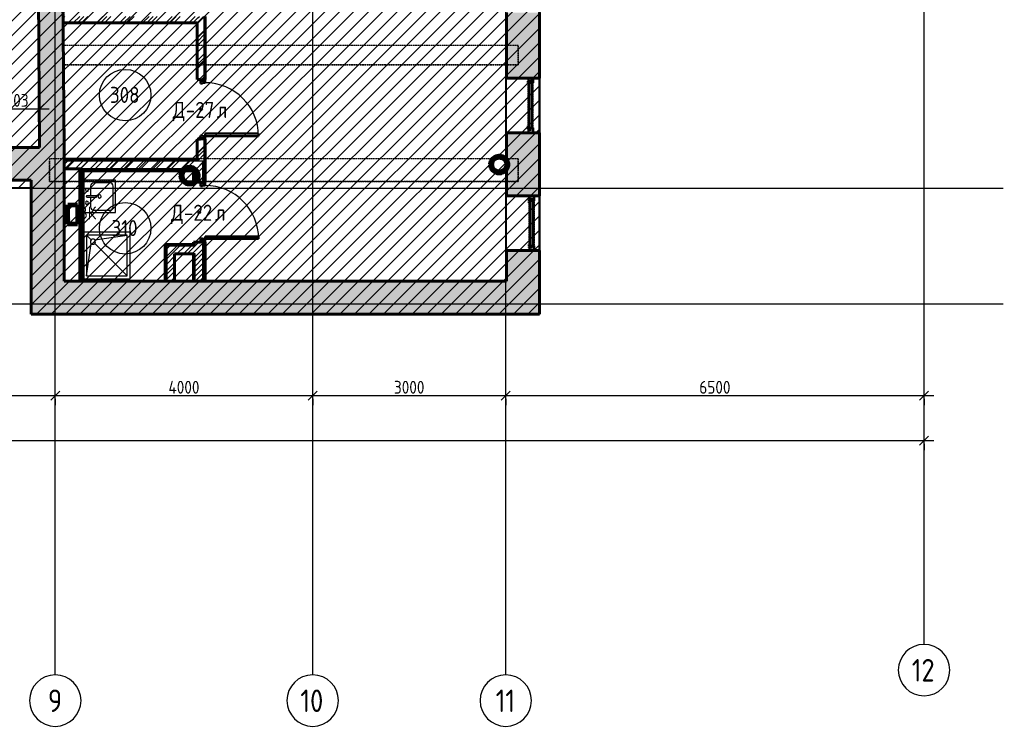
# Model space of a CAD drawing. Header units: millimetres. Extents: x -11886 to 379896, y -8130 to 47743.
# Drawn here: x 257834 to 273119, y -6109 to 4877 of the extents above; entities that cross this region are included whole.
import ezdxf

# ---------------------------------------------------------------- set-up
doc = ezdxf.new("R2010")
doc.units = ezdxf.units.MM
for name, pattern in [('ADSK_Линия сетки', [25, 20, -2.5, 0, -2.5]), ('ADSK_Сверху', [4.5, 3, -1.5]), ('ADSK_Снесено', [4.5, 3, -1.5])]:
    doc.linetypes.add(name, pattern=pattern)
for name, color, linetype, lineweight, true_color in [('_ Окна', 5, 'Continuous', 30, 0x0000ff), ('Витраж', 5, 'Continuous', 18, 0x0000ff), ('Двери', 5, 'Continuous', 18, 0x0000ff), ('Линии', 7, 'Continuous', 9, 0x00a600), ('Окна', 5, 'Continuous', 18, 0x0000ff), ('Панели витража', 5, 'Continuous', 18, 0x0000ff), ('планы со стояками отопление_dwg', 7, 'Continuous', 9, 0x767676), ('Сантехника', 5, 'Continuous', 18, 0x0000ff), ('Стены внутренние', 5, 'Continuous', 18, 0x0000ff), ('Стены наружные', 1, 'ADSK_Снесено', 18, 0xff0000), ('Стены штриховка', 5, 'Continuous', 18, 0x0000ff)]:
    doc.layers.add(name, color=color, linetype=linetype, lineweight=lineweight, true_color=true_color)
for name, color, linetype, lineweight in [('Аннотация', 7, 'Continuous', 9), ('Каркас', 7, 'Continuous', 18), ('Марки дверей', 7, 'Continuous', 20), ('Марки помещений', 7, 'Continuous', 20), ('Оси', 7, 'Continuous', 9), ('Размеры', 7, 'Continuous', 9), ('стояки', 7, 'Continuous', 9), ('Узлы', 7, 'Continuous', 18)]:
    doc.layers.add(name, color=color, linetype=linetype, lineweight=lineweight)
doc.styles.add('GOST Common', font='GOST_Common.ttf', dxfattribs={"width": 0.9, "height": 350})
doc.styles.add('GOST Common_1', font='GOST_Common.ttf', dxfattribs={"width": 0.9, "height": 200})
doc.styles.add('GOST Common_2', font='GOST_Common.ttf', dxfattribs={"width": 0.9, "height": 250})
doc.dimstyles.new('ADSK_Основной_2_5_мм', dxfattribs={"dimscale": 304.8, "dimtxt": 251.428749, "dimasz": 0.463911, "dimexe": 0.492126, "dimexo": 0.492126, "dimgap": 0.098425, "dimtad": 1, "dimdec": 1, "dimrnd": 0.1, "dimdsep": 46, "dimtxsty": 'GOST Common_1', "dimblk1": 'OBLIQUE', "dimblk2": 'OBLIQUE', "dimsah": 1, "dimcen": 0.09, "dimdle": 0.492126, "dimazin": 2, "dimtfac": 1, "dimtdec": 4, "dimtix": 1, "dimtmove": 0, "dimatfit": 3, "dimfxl": 1, "dimtvp": 1, "dimtfill": 1, "dimtolj": 1, "dimtzin": 0, "dimlwd": 20, "dimlwe": 20, "dimarcsym": 2})
doc.dimstyles.new('ADSK_Основной_2_мм_Округление_до_1_мм', dxfattribs={"dimscale": 304.8, "dimtxt": 201.142999, "dimasz": 0.463911, "dimexe": 0.492126, "dimexo": 0.492126, "dimgap": 0.098425, "dimtad": 1, "dimdec": 0, "dimdsep": 46, "dimtxsty": 'GOST Common_1', "dimblk1": 'OBLIQUE', "dimblk2": 'OBLIQUE', "dimsah": 1, "dimcen": 0.09, "dimdle": 0.492126, "dimazin": 2, "dimtfac": 1, "dimtdec": 4, "dimtix": 1, "dimtmove": 0, "dimatfit": 3, "dimfxl": 1, "dimtvp": 1, "dimtolj": 1, "dimtzin": 0, "dimlwd": 20, "dimlwe": 20, "dimarcsym": 2})
pattern_1 = [(45, (215977.25, 150), (-179.6051, 179.6051), []), (45, (216040.75, 150), (0, 359.2102), []), (45, (215913.75, 150), (0, 359.2102), [])]
pattern_2 = [(45, (215977.25, 150), (-117.8655, 117.8655), []), (45, (216055.83, 150), (-117.8655, 117.8655), [])]

# ---------------------------------------------------------------- blocks, each defined once
blk = doc.blocks.new('ADSK_БалкаЖБ_Прямоугольная - 350х340мм-851147-03 План 3-го этажа')
at = {"layer": 'Каркас', "color": 253, "linetype": 'ADSK_Сверху', "true_color": 0xaaaaaa}
for p, q in [((-3639, 175), (-3639, -175)), ((-3639, 175), (3639, 175)), ((3639, -175), (3639, 175)), ((-3639, -175), (3639, -175))]:
    blk.add_line(p, q, dxfattribs=at)
at = {"layer": 'Каркас', "color": 253, "linetype": 'ADSK_Сверху', "true_color": 0xb2b2b2}
for p, q in [((-3639, -175), (-3639, 175)), ((3639, 175), (-3639, 175)), ((3639, 175), (3639, -147)), ((-3639, -175), (3590, -175))]:
    blk.add_line(p, q, dxfattribs=at)
blk = doc.blocks.new('Витраж-тент со смещением вовне - 60мм 30 сдвиг-1466964-03 План 3-го этажа')
at = {"layer": '_ Окна', "color": 161, "linetype": 'ADSK_Сверху', "true_color": 0xaaaaff}
for p, q in [((-379, 25), (-379, -45)), ((-379, 25), (-349, 25)), ((-379, -45), (-379, 25)), ((379, 25), (349, 25)), ((379, -45), (379, 25)), ((379, -45), (379, 25)), ((-319, -45), (-379, -45)), ((-319, -35), (-319, -45)), ((319, -35), (319, -45)), ((319, -45), (379, -45))]:
    blk.add_line(p, q, dxfattribs=at)
at = {"layer": 'Окна', "color": 161, "linetype": 'ADSK_Сверху', "true_color": 0xaaaaff}
blk.add_line((-319, -45), (319, -45), dxfattribs=at)
blk = doc.blocks.new('Прямоугольный импост - 70х20_56мм-1425354-03 План 3-го этажа')
at = {"layer": 'Витраж', "color": 161, "linetype": 'ADSK_Сверху', "true_color": 0xaaaaff}
for p, q in [((480, 2157), (410, 2157)), ((410, 2081), (410, 2157)), ((480, 2081), (480, 2157)), ((410, 1307), (410, 1383)), ((480, 1307), (480, 1383)), ((410, 1307), (480, 1307))]:
    blk.add_line(p, q, dxfattribs=at)
blk = doc.blocks.new('Прямоугольный импост - 70х20_56мм-1424848-03 План 3-го этажа')
at = {"layer": 'Витраж', "color": 161, "linetype": 'ADSK_Сверху', "true_color": 0xaaaaff}
for p, q in [((-76, 35), (0, 35)), ((0, 35), (0, -35)), ((0, -35), (-76, -35))]:
    blk.add_line(p, q, dxfattribs=at)
blk = doc.blocks.new('Прямоугольный импост - 70х20_56мм-1424849-03 План 3-го этажа')
at = {"layer": 'Витраж', "color": 161, "linetype": 'ADSK_Сверху', "true_color": 0xaaaaff}
for p, q in [((0, 35), (-76, 35)), ((0, -35), (0, 35)), ((-76, -35), (0, -35))]:
    blk.add_line(p, q, dxfattribs=at)
blk = doc.blocks.new('Прямоугольный импост - 70х60мм-1425356-03 План 3-го этажа')
at = {"layer": 'Витраж', "color": 161, "linetype": 'ADSK_Сверху', "true_color": 0xaaaaff}
for p, q in [((480, 2081), (410, 2081)), ((410, 1383), (410, 2081)), ((480, 1383), (480, 2081)), ((410, 1383), (480, 1383))]:
    blk.add_line(p, q, dxfattribs=at)
blk = doc.blocks.new('Системная панель - _AR_Стекло_40мм_привязка по центру-V60-03 План 3-го этажа')
at = {"layer": 'Панели витража', "lineweight": 30}
for p, q in [((349, 20), (-349, 20)), ((-349, 20), (-349, -20)), ((349, -20), (349, 20)), ((-349, -20), (349, -20))]:
    blk.add_line(p, q, dxfattribs=at)
blk = doc.blocks.new('Прямоугольный импост - 70х40_56мм-1425355-03 План 3-го этажа')
at = {"layer": 'Витраж'}
for p, q in [((410, 2081), (410, 1383)), ((480, 2081), (480, 1383))]:
    blk.add_line(p, q, dxfattribs=at)
blk = doc.blocks.new('Прямоугольный импост - 70х20_56мм-V61-03 План 3-го этажа')
at = {"layer": 'Витраж', "lineweight": 30}
for p, q in [((-76, 35), (0, 35)), ((-76, -35), (-76, 35)), ((0, 35), (0, -35)), ((0, -35), (-76, -35))]:
    blk.add_line(p, q, dxfattribs=at)
blk = doc.blocks.new('Прямоугольный импост - 70х20_56мм-V62-03 План 3-го этажа')
at = {"layer": 'Витраж', "lineweight": 30}
for p, q in [((0, 35), (-76, 35)), ((-76, 35), (-76, -35)), ((0, -35), (0, 35)), ((-76, -35), (0, -35))]:
    blk.add_line(p, q, dxfattribs=at)
blk = doc.blocks.new('Системная панель - _AR_Стекло_40мм_привязка по центру-V205-03 План 3-го этажа')
at = {"layer": 'Панели витража', "lineweight": 30}
for p, q in [((349, 20), (-349, 20)), ((-349, 20), (-349, -20)), ((349, -20), (349, 20)), ((-349, -20), (349, -20))]:
    blk.add_line(p, q, dxfattribs=at)
blk = doc.blocks.new('Прямоугольный импост - 70х20_56мм-V206-03 План 3-го этажа')
at = {"layer": 'Витраж', "lineweight": 30}
for p, q in [((-76, 35), (0, 35)), ((-76, -35), (-76, 35)), ((0, 35), (0, -35)), ((0, -35), (-76, -35))]:
    blk.add_line(p, q, dxfattribs=at)
blk = doc.blocks.new('Прямоугольный импост - 70х20_56мм-V207-03 План 3-го этажа')
at = {"layer": 'Витраж', "lineweight": 30}
for p, q in [((0, 35), (-76, 35)), ((-76, 35), (-76, -35)), ((0, -35), (0, 35)), ((-76, -35), (0, -35))]:
    blk.add_line(p, q, dxfattribs=at)
blk = doc.blocks.new('AC_Дверь_Однопольная - Д-27л 930х2200h-1983253-03 План 3-го этажа')
at = {"layer": 'Двери', "lineweight": 30}
for p, q in [((415, 892), (375, 892)), ((375, 892), (375, 62)), ((415, 62), (415, 892)), ((-445, 62), (-465, 62)), ((-465, 62), (-465, -8)), ((-415, 62), (-445, 62)), ((-445, 62), (-445, -8)), ((-445, -8), (-445, 62)), ((-415, 22), (-415, 62)), ((-405, 22), (-415, 22)), ((-405, -8), (-405, 22)), ((375, 62), (415, 62)), ((415, 22), (405, 22)), ((405, 22), (405, -8)), ((445, 62), (415, 62)), ((415, 62), (415, 22)), ((445, -8), (445, 62)), ((465, 62), (445, 62)), ((445, 62), (445, -8)), ((465, -8), (465, 62)), ((-465, -8), (-445, -8)), ((-445, -8), (-405, -8)), ((405, -8), (445, -8)), ((445, -8), (465, -8))]:
    blk.add_line(p, q, dxfattribs=at)
at = {"layer": 'Двери'}
blk.add_arc((415, 62), 830, 90, 180, dxfattribs=at)
blk = doc.blocks.new('AC_Дверь_Однопольная - Д-22л 933х2200h-1983239-03 План 3-го этажа')
at = {"layer": 'Двери', "lineweight": 30}
for p, q in [((416, 923), (376, 923)), ((376, 923), (376, 90)), ((416, 90), (416, 923)), ((-447, 90), (-467, 90)), ((-467, 90), (-467, 20)), ((-467, 20), (-447, 20)), ((-417, 90), (-447, 90)), ((-447, 90), (-447, 20)), ((-447, 20), (-447, 90)), ((-447, 20), (-407, 20)), ((-417, 50), (-417, 90)), ((-407, 50), (-417, 50)), ((-407, 20), (-407, 50)), ((376, 90), (416, 90)), ((416, 50), (406, 50)), ((406, 50), (406, 20)), ((406, 20), (446, 20)), ((446, 90), (416, 90)), ((416, 90), (416, 50)), ((446, 20), (446, 90)), ((466, 90), (446, 90)), ((446, 90), (446, 20)), ((446, 20), (466, 20)), ((466, 20), (466, 90))]:
    blk.add_line(p, q, dxfattribs=at)
at = {"layer": 'Двери'}
blk.add_arc((416, 90), 833, 90, 180, dxfattribs=at)
blk = doc.blocks.new('Кухонная мойка-Одиночная - 500 x 500 мм-1924934-03 План 3-го этажа')
at = {"layer": 'Сантехника'}
for p, q in [((-234, 252), (-234, -248)), ((3, 195), (3, 53)), ((28, 195), (28, 53)), ((266, -248), (266, 252)), ((-196, 87), (-196, -159)), ((3, 138), (-145, 138)), ((177, 138), (28, 138)), ((228, -159), (228, 87)), ((-234, -248), (266, -248)), ((-145, -210), (177, -210))]:
    blk.add_line(p, q, dxfattribs=at)
for centre, radius, start, end in [((-84, 195), 25.4, 360, 180), ((-84, 195), 25.4, 180, 0), ((16, 195), 12.7, 360, 180), ((116, 195), 25.4, 360, 180), ((116, 195), 25.4, 180, 0), ((-145, 87), 50.8, 90, 180), ((16, 0), 25.4, 360, 180), ((16, 0), 25.4, 180, 0), ((16, 53), 12.7, 180, 0), ((177, 87), 50.8, 360, 90), ((-145, -159), 50.8, 180, 270), ((177, -159), 50.8, 270, 0)]:
    blk.add_arc(centre, radius, start, end, dxfattribs=at)
blk = doc.blocks.new('Душевая кабинка-2D - 730кв-1928972-03 План 3-го этажа')
at = {"layer": 'Сантехника'}
for p, q in [((730, 0), (0, 0)), ((730, -730), (730, 0)), ((50, -50), (50, -680)), ((680, -50), (50, -50)), ((680, -680), (680, -50)), ((0, -730), (730, -730)), ((50, -680), (680, -680))]:
    blk.add_line(p, q, dxfattribs=at)
at = {"layer": 'Сантехника', "lineweight": 9}
for p, q in [((122, -122), (50, -50)), ((178, -122), (680, -50)), ((50, -680), (121, -179)), ((680, -680), (179, -179))]:
    blk.add_line(p, q, dxfattribs=at)
at = {"layer": 'Сантехника'}
for start, end in [(0, 180), (180, 0)]:
    blk.add_arc((150, -150), 40, start, end, dxfattribs=at)
blk = doc.blocks.new('планы со стояками отопление_dwg-1484427-03 План 3-го этажа')
at = {"layer": 'стояки', "color": 246, "lineweight": 80, "true_color": 0x7f001f}
for centre in [(220408, 326091), (215596, 325918)]:
    blk.add_circle(centre, 124, dxfattribs=at)
blk = doc.blocks.new('Ось сетки - Круг_Ø8 мм-6577-03 План 3-го этажа')
at = {"layer": 'Оси', "lineweight": 20}
for start, end in [(360, 180), (180, 360)]:
    blk.add_arc((0, 0), 4, start, end, dxfattribs=at)
blk = doc.blocks.new('ADSK_Марка_Помещение_ОдноЗначение - Номер-247393-03 План 3-го этажа')
at = {"layer": 'Марки помещений'}
blk.add_circle((0, 0), 4, dxfattribs=at)
blk = doc.blocks.new('_Oblique')
at = {"color": 0, "linetype": 'ByBlock', "lineweight": -2}
blk.add_line((-0.5, -0.5), (0.5, 0.5), dxfattribs=at)
blk = doc.blocks.new('*D2263')
at = {"layer": 'Defpoints', "color": 0, "transparency": 16777216}
for p in [(254987, -868), (258387, -868), (258387, -968)]:
    blk.add_point(p, dxfattribs=at)
at = {"layer": 'Размеры', "color": 0, "lineweight": 20, "transparency": 16777216}
for p, q in [((254837, -968), (258537, -968)), ((254987, -1018), (254987, -1118)), ((258387, -1018), (258387, -1118))]:
    blk.add_line(p, q, dxfattribs=at)
at = {"layer": 'Размеры', "color": 0, "lineweight": 20, "transparency": 16777216, "xscale": 141.4, "yscale": 141.4, "zscale": 141.4, "rotation": 180}
blk.add_blockref('_Oblique', (254987, -968), dxfattribs=at)
at = {"layer": 'Размеры', "color": 0, "lineweight": 20, "transparency": 16777216, "xscale": 141.4, "yscale": 141.4, "zscale": 141.4}
blk.add_blockref('_Oblique', (258387, -968), dxfattribs=at)
at = {"layer": 'Размеры', "color": 0, "lineweight": 20, "transparency": 16777216, "insert": (256687, -838), "char_height": 200, "width": 782.41, "attachment_point": 5, "style": 'GOST Common_1', "bg_fill": 3, "box_fill_scale": 1.1, "bg_fill_color": 256, "bg_fill_true_color": 13158600, "bg_fill_transparency": 0}
blk.add_mtext('\\A1;3400', dxfattribs=at)
blk = doc.blocks.new('*D2264')
at = {"layer": 'Defpoints', "color": 0, "transparency": 16777216}
for p in [(258387, -868), (262387, -868), (262387, -968)]:
    blk.add_point(p, dxfattribs=at)
at = {"layer": 'Размеры', "color": 0, "lineweight": 20, "transparency": 16777216}
for p, q in [((258237, -968), (262537, -968)), ((258387, -1018), (258387, -1118)), ((262387, -1018), (262387, -1118))]:
    blk.add_line(p, q, dxfattribs=at)
at = {"layer": 'Размеры', "color": 0, "lineweight": 20, "transparency": 16777216, "xscale": 141.4, "yscale": 141.4, "zscale": 141.4, "rotation": 180}
blk.add_blockref('_Oblique', (258387, -968), dxfattribs=at)
at = {"layer": 'Размеры', "color": 0, "lineweight": 20, "transparency": 16777216, "xscale": 141.4, "yscale": 141.4, "zscale": 141.4}
blk.add_blockref('_Oblique', (262387, -968), dxfattribs=at)
at = {"layer": 'Размеры', "color": 0, "lineweight": 20, "transparency": 16777216, "insert": (260387, -838), "char_height": 200, "width": 782.41, "attachment_point": 5, "style": 'GOST Common_1', "bg_fill": 3, "box_fill_scale": 1.1, "bg_fill_color": 256, "bg_fill_true_color": 13158600, "bg_fill_transparency": 0}
blk.add_mtext('\\A1;4000', dxfattribs=at)
blk = doc.blocks.new('*D2265')
at = {"layer": 'Defpoints', "color": 0, "transparency": 16777216}
for p in [(262387, -868), (265387, -868), (265387, -968)]:
    blk.add_point(p, dxfattribs=at)
at = {"layer": 'Размеры', "color": 0, "lineweight": 20, "transparency": 16777216}
for p, q in [((262237, -968), (265537, -968)), ((262387, -1018), (262387, -1118)), ((265387, -1018), (265387, -1118))]:
    blk.add_line(p, q, dxfattribs=at)
at = {"layer": 'Размеры', "color": 0, "lineweight": 20, "transparency": 16777216, "xscale": 141.4, "yscale": 141.4, "zscale": 141.4, "rotation": 180}
blk.add_blockref('_Oblique', (262387, -968), dxfattribs=at)
at = {"layer": 'Размеры', "color": 0, "lineweight": 20, "transparency": 16777216, "xscale": 141.4, "yscale": 141.4, "zscale": 141.4}
blk.add_blockref('_Oblique', (265387, -968), dxfattribs=at)
at = {"layer": 'Размеры', "color": 0, "lineweight": 20, "transparency": 16777216, "insert": (263887, -838), "char_height": 200, "width": 756.84, "attachment_point": 5, "style": 'GOST Common_1', "bg_fill": 3, "box_fill_scale": 1.1, "bg_fill_color": 256, "bg_fill_true_color": 13158600, "bg_fill_transparency": 0}
blk.add_mtext('\\A1;3000', dxfattribs=at)
blk = doc.blocks.new('*D2266')
at = {"layer": 'Defpoints', "color": 0, "transparency": 16777216}
for p in [(265387, -868), (271887, -868), (271887, -968)]:
    blk.add_point(p, dxfattribs=at)
at = {"layer": 'Размеры', "color": 0, "lineweight": 20, "transparency": 16777216}
for p, q in [((265237, -968), (272037, -968)), ((265387, -1018), (265387, -1118)), ((271887, -1018), (271887, -1118))]:
    blk.add_line(p, q, dxfattribs=at)
at = {"layer": 'Размеры', "color": 0, "lineweight": 20, "transparency": 16777216, "xscale": 141.4, "yscale": 141.4, "zscale": 141.4, "rotation": 180}
blk.add_blockref('_Oblique', (265387, -968), dxfattribs=at)
at = {"layer": 'Размеры', "color": 0, "lineweight": 20, "transparency": 16777216, "xscale": 141.4, "yscale": 141.4, "zscale": 141.4}
blk.add_blockref('_Oblique', (271887, -968), dxfattribs=at)
at = {"layer": 'Размеры', "color": 0, "lineweight": 20, "transparency": 16777216, "insert": (268637, -838), "char_height": 200, "width": 756.84, "attachment_point": 5, "style": 'GOST Common_1', "bg_fill": 3, "box_fill_scale": 1.1, "bg_fill_color": 256, "bg_fill_true_color": 13158600, "bg_fill_transparency": 0}
blk.add_mtext('\\A1;6500', dxfattribs=at)
blk = doc.blocks.new('*D2274')
at = {"layer": 'Defpoints', "color": 0, "transparency": 16777216}
for p in [(210037, -1568), (271887, -1568), (271887, -1668)]:
    blk.add_point(p, dxfattribs=at)
at = {"layer": 'Размеры', "color": 0, "lineweight": 20, "transparency": 16777216}
for p, q in [((209887, -1668), (272037, -1668)), ((210037, -1718), (210037, -1818)), ((271887, -1718), (271887, -1818))]:
    blk.add_line(p, q, dxfattribs=at)
at = {"layer": 'Размеры', "color": 0, "lineweight": 20, "transparency": 16777216, "xscale": 141.4, "yscale": 141.4, "zscale": 141.4, "rotation": 180}
blk.add_blockref('_Oblique', (210037, -1668), dxfattribs=at)
at = {"layer": 'Размеры', "color": 0, "lineweight": 20, "transparency": 16777216, "xscale": 141.4, "yscale": 141.4, "zscale": 141.4}
blk.add_blockref('_Oblique', (271887, -1668), dxfattribs=at)
at = {"layer": 'Размеры', "color": 0, "lineweight": 20, "transparency": 16777216, "insert": (240962, -1538), "char_height": 200, "width": 889.8, "attachment_point": 5, "style": 'GOST Common_1', "bg_fill": 3, "box_fill_scale": 1.1, "bg_fill_color": 256, "bg_fill_true_color": 13158600, "bg_fill_transparency": 0}
blk.add_mtext('\\A1;61850', dxfattribs=at)
blk = doc.blocks.new('ADSK_Марка_Дверь - Типоразмер_ADSK_Марка-58376-03 План 3-го этажа')
at = {"layer": 'Марки дверей', "lineweight": 9}
blk.add_circle((0, 0), 0.2, dxfattribs=at)
blk = doc.blocks.new('*D2356')
at = {"layer": 'Defpoints', "color": 0, "transparency": 16777216}
for p in [(258144, 3493), (257441, 2957), (258144, 2890)]:
    blk.add_point(p, dxfattribs=at)
at = {"layer": 'Размеры', "color": 0, "lineweight": 20, "transparency": 16777216}
for p, q in [((257441, 3107), (257441, 3643)), ((258144, 3040), (258144, 3643)), ((257291, 3493), (258294, 3493))]:
    blk.add_line(p, q, dxfattribs=at)
at = {"layer": 'Размеры', "color": 0, "lineweight": 20, "transparency": 16777216, "xscale": 141.4, "yscale": 141.4, "zscale": 141.4, "rotation": 180}
blk.add_blockref('_Oblique', (257441, 3493), dxfattribs=at)
at = {"layer": 'Размеры', "color": 0, "lineweight": 20, "transparency": 16777216, "xscale": 141.4, "yscale": 141.4, "zscale": 141.4}
blk.add_blockref('_Oblique', (258144, 3493), dxfattribs=at)
at = {"layer": 'Размеры', "color": 0, "lineweight": 20, "transparency": 16777216, "insert": (257793, 3623), "char_height": 200, "width": 454.11, "attachment_point": 5, "style": 'GOST Common_1'}
blk.add_mtext('\\A1;703', dxfattribs=at)

msp = doc.modelspace()

# ---------------------------------------------------------------- hatches: boundary and pattern name
at = {"layer": 'Стены внутренние', "true_color": 0xc0c0c0}
h = msp.add_hatch(color=9, dxfattribs=at)
h.paths.add_polyline_path([(258344.73, 2889.5), (258524.19, 2889.5), (258476.57, 9286.61), (258096.58, 9283.78), (258144.18, 2889.5), (258307.14, 2889.5)])
h.paths.add_polyline_path([(258110.91, 7360.54), (258110.91, 7360.54), (258202.54, 7360.54)])
at = {"layer": 'Стены внутренние', "lineweight": 9}
h = msp.add_hatch(dxfattribs=at)
h.set_pattern_fill('FP_1', color=256, style=0, pattern_type=2)
h.set_pattern_definition(pattern_1)
h.paths.add_polyline_path([(260602.6, 4826.79), (260602.6, 4926.79), (258509.02, 4926.79), (258509.77, 4826.79), (260592.6, 4826.79)])
h = msp.add_hatch(dxfattribs=at)
h.set_pattern_fill('FP_1', color=256, style=0, pattern_type=2)
h.set_pattern_definition(pattern_1)
h.paths.add_polyline_path([(260602.6, 2676.77), (260702.6, 2676.77), (260702.6, 3016.79), (260602.6, 3016.79), (260602.6, 2696.77)])
h.paths.add_polyline_path([(260644.6, 3946.79), (260702.6, 3946.79), (260702.6, 4926.79), (260602.6, 4926.79), (260602.6, 3946.79)])
h = msp.add_hatch(dxfattribs=at)
h.set_pattern_fill('FP_2', color=256, style=0, pattern_type=2)
h.set_pattern_definition(pattern_2)
h.paths.add_polyline_path([(258795.1, 2556.77), (258795.1, 2676.77), (258524.19, 2676.77), (258524.19, 2556.77), (258794.6, 2556.77)])
h = msp.add_hatch(dxfattribs=at)
h.set_pattern_fill('FP_2', color=256, style=0, pattern_type=2)
h.set_pattern_definition(pattern_2)
h.paths.add_polyline_path([(260562.6, 2556.77), (260682.6, 2556.77), (260682.6, 2676.77), (258795.1, 2676.77), (258795.1, 2556.77), (260558.43, 2556.77)])
h = msp.add_hatch(dxfattribs=at)
h.set_pattern_fill('FP_2', color=256, style=0, pattern_type=2)
h.set_pattern_definition(pattern_2)
h.paths.add_polyline_path([(260682.6, 810.23), (260682.6, 1416.79), (260562.6, 1416.79), (260562.6, 810.23)])
h.paths.add_polyline_path([(260562.6, 2349.79), (260682.6, 2349.79), (260682.6, 2556.77), (260562.6, 2556.77), (260562.6, 2528.77)])
h = msp.add_hatch(dxfattribs=at)
h.set_pattern_fill('FP_2', color=256, style=0, pattern_type=2)
h.set_pattern_definition(pattern_2)
h.paths.add_polyline_path([(260558.43, 1233.86), (260562.6, 1233.86), (260562.6, 1353.86), (260122.6, 1353.86), (260122.6, 1233.86), (260549.6, 1233.86)])
h = msp.add_hatch(dxfattribs=at)
h.set_pattern_fill('FP_2', color=256, style=0, pattern_type=2)
h.set_pattern_definition(pattern_2)
h.paths.add_polyline_path([(260242.6, 810.23), (260242.6, 1233.86), (260122.6, 1233.86), (260122.6, 810.23)])
at = {"layer": 'Стены наружные', "linetype": 'Continuous', "true_color": 0xc0c0c0}
h = msp.add_hatch(color=9, dxfattribs=at)
h.paths.add_polyline_path([(265692.43, 300.23), (265910.66, 300.23), (265910.66, 1286.67), (265400.66, 1286.67), (265400.66, 300.23), (265594.43, 300.23)])
h.paths.add_polyline_path([(265583.56, 2136.67), (265910.66, 2136.67), (265910.66, 3118.67), (265400.66, 3118.67), (265400.66, 2136.67)])
h.paths.add_polyline_path([(265910.66, 3968.67), (265910.66, 4987.72), (265400.66, 4987.72), (265400.66, 3968.67), (265594.43, 3968.67)])
h.paths.add_polyline_path([(265594.43, 5837.72), (265910.66, 5837.72), (265910.66, 6813.28), (265400.66, 6813.28), (265400.66, 5837.72), (265556.7, 5837.72)])
h.paths.add_polyline_path([(265910.66, 7663.28), (265910.66, 9192.3), (265400.66, 9192.3), (265400.66, 7663.28), (265624.08, 7663.28)])
h = msp.add_hatch(color=9, dxfattribs=at)
h.paths.add_polyline_path([(257441.35, 2379.5), (258524.19, 2379.5), (258524.19, 2889.5), (257441.35, 2889.5), (257441.35, 2682.86)])
h.paths.add_polyline_path([(255595.01, 2379.5), (255621.35, 2379.5), (255621.35, 2889.5), (254574.42, 2889.5), (254574.42, 2379.5)])
h.paths.add_polyline_path([(251855.09, 2379.5), (252754.42, 2379.5), (252754.42, 2889.5), (251855.09, 2889.5), (251855.09, 2682.86)])
h.paths.add_polyline_path([(249742.99, 2379.5), (250035.09, 2379.5), (250035.09, 2889.5), (249034.49, 2889.5), (249034.49, 2379.5)])
h.paths.add_polyline_path([(246252.09, 2379.5), (247214.49, 2379.5), (247214.49, 2889.5), (246184.44, 2889.5), (246184.44, 2379.5)])
h.paths.add_polyline_path([(243916.36, 2379.5), (244364.44, 2379.5), (244364.44, 2889.5), (243340.3, 2889.5), (243340.3, 2379.5)])
h.paths.add_polyline_path([(241520.3, 2379.5), (241520.3, 2889.5), (240560.31, 2889.5), (240560.31, 2379.5)])
h.paths.add_polyline_path([(238740.31, 2379.5), (238740.31, 2889.5), (237732.03, 2889.5), (237732.03, 2379.5)])
h.paths.add_polyline_path([(235912.03, 2379.5), (235912.03, 2889.5), (234918.25, 2889.5), (234918.25, 2379.5)])
h.paths.add_polyline_path([(233098.25, 2379.5), (233098.25, 2889.5), (232081.47, 2889.5), (232081.47, 2379.5), (232585.34, 2379.5)])
h.paths.add_polyline_path([(230261.47, 2379.5), (230261.47, 2889.5), (229268.44, 2889.5), (229268.44, 2379.5), (229902, 2379.5)])
h.paths.add_polyline_path([(224250.25, 2379.5), (224642.53, 2379.5), (224642.53, 2889.5), (224250.25, 2889.5), (224250.25, 2657.86)])
h.paths.add_polyline_path([(227448.44, 2379.5), (227448.44, 2889.5), (226462.53, 2889.5), (226462.53, 2379.5)])
for points in [[(258524.19, 300.23), (258524.19, 2379.5), (258014.19, 2379.5), (258014.19, 300.23), (258356.69, 300.23)], [(258524.19, 300.23), (265400.66, 300.23), (265400.66, 810.23), (258524.19, 810.23), (258524.19, 638.83)]]:
    msp.add_hatch(color=9, dxfattribs=at).paths.add_polyline_path(points)
at = {"layer": 'Узлы', "true_color": 0x808080}
msp.add_hatch(color=8, dxfattribs=at).paths.add_polyline_path([(258581.18, 1696.23), (258731.18, 1696.23), (258630.68, 1745.73), (258581.18, 1996.23), (258581.18, 1745.73)])

# ---------------------------------------------------------------- linework, layer by layer
at = {"layer": 'Каркас', "color": 253, "linetype": 'ADSK_Сверху', "true_color": 0xb2b2b2}
for p, q in [((258512.37, 4476.79), (258514.6, 4176.79)), ((265578.06, 4476.79), (258512.37, 4476.79)), ((265578.06, 4476.79), (265578.06, 4176.79)), ((258514.6, 4176.79), (265578.06, 4176.79))]:
    msp.add_line(p, q, dxfattribs=at)
at = {"layer": 'Каркас', "color": 253, "linetype": 'ADSK_Сверху', "true_color": 0xaaaaaa}
for p, q in [((258514.6, 4176.79), (258512.37, 4476.79)), ((265578.06, 4476.79), (258512.37, 4476.79)), ((265578.06, 4176.79), (265578.06, 4476.79)), ((265578.06, 4176.79), (258514.6, 4176.79))]:
    msp.add_line(p, q, dxfattribs=at)
at = {"layer": 'Линии', "lineweight": 60}
for p, q in [((258581.18, 1996.23), (258731.18, 1996.23)), ((258581.18, 1696.23), (258581.18, 1996.23)), ((258731.18, 1996.23), (258731.18, 1696.23)), ((258731.18, 1696.23), (258581.18, 1696.23))]:
    msp.add_line(p, q, dxfattribs=at)
at = {"layer": 'Оси', "linetype": 'ADSK_Линия сетки'}
for p, q in [((262387.16, -5309.21), (262387.16, 44684.79)), ((265387.16, -5309.21), (265387.16, 44684.79)), ((271887.16, -4834.79), (271887.16, 44684.79)), ((258387.16, -5309.21), (258387.16, 21818.8)), ((204891.03, 2256.79), (273118.97, 2256.79)), ((204891.03, 456.79), (273118.97, 456.79))]:
    msp.add_line(p, q, dxfattribs=at)
at = {"layer": 'Стены внутренние', "color": 18, "lineweight": 40, "true_color": 0x000000}
for p, q in [((258524.19, 2889.5), (258478.87, 8976.92)), ((258110.93, 7355.71), (258144.18, 2889.5)), ((260714.6, 3946.79), (260714.6, 4926.79)), ((258509.77, 4826.79), (260590.6, 4826.79)), ((260590.6, 4826.79), (260590.6, 3946.79)), ((260590.6, 3946.79), (260644.6, 3946.79)), ((260590.6, 3016.79), (260590.6, 2708.77)), ((260644.6, 3016.79), (260590.6, 3016.79)), ((260714.6, 2349.79), (260714.6, 3016.79)), ((260590.6, 2708.77), (258524.19, 2708.77)), ((258795.1, 2556.77), (258524.19, 2556.77)), ((258767.6, 2556.77), (258767.6, 810.23)), ((258822.6, 810.23), (258822.6, 2528.77)), ((258822.6, 2528.77), (260534.6, 2528.77)), ((260534.6, 2528.77), (260534.6, 2349.79)), ((260534.6, 2349.79), (260644.6, 2349.79)), ((260094.6, 1381.86), (260094.6, 810.23)), ((260534.6, 1381.86), (260094.6, 1381.86)), ((260534.6, 1416.79), (260534.6, 1381.86)), ((260644.6, 1416.79), (260534.6, 1416.79)), ((260714.6, 810.23), (260714.6, 1416.79)), ((260242.6, 810.23), (260242.6, 1233.86)), ((260242.6, 1233.86), (260534.6, 1233.86)), ((260534.6, 1233.86), (260534.6, 810.23)), ((258767.6, 810.23), (258822.6, 810.23)), ((260094.6, 810.23), (260242.6, 810.23)), ((260534.6, 810.23), (260712.6, 810.23))]:
    msp.add_line(p, q, dxfattribs=at)
at = {"layer": 'Стены наружные', "color": 18, "linetype": 'Continuous', "lineweight": 40, "true_color": 0x000000}
for p, q in [((265400.66, 4987.72), (265400.66, 3968.67)), ((265910.66, 3968.67), (265910.66, 4987.72)), ((265400.66, 3968.67), (265910.66, 3968.67)), ((265910.66, 3118.67), (265400.66, 3118.67)), ((265400.66, 3118.67), (265400.66, 2136.67)), ((265910.66, 2136.67), (265910.66, 3118.67)), ((258144.18, 2889.5), (257441.35, 2889.5)), ((258524.19, 810.23), (258524.19, 2889.5)), ((257441.35, 2379.5), (258014.19, 2379.5)), ((258014.19, 2379.5), (258014.19, 300.23)), ((265400.66, 2136.67), (265910.66, 2136.67)), ((265910.66, 1286.67), (265400.66, 1286.67)), ((265400.66, 1286.67), (265400.66, 810.23)), ((265910.66, 300.23), (265910.66, 1286.67)), ((258767.6, 810.23), (258524.19, 810.23)), ((260094.6, 810.23), (258822.6, 810.23)), ((260534.6, 810.23), (260242.6, 810.23)), ((265400.66, 810.23), (260714.6, 810.23)), ((258014.19, 300.23), (265910.66, 300.23))]:
    msp.add_line(p, q, dxfattribs=at)
at = {"layer": 'Стены наружные', "color": 18, "linetype": 'Continuous', "true_color": 0x000000}
for p, q in [((265400.66, 3118.67), (265400.66, 3968.67)), ((265910.66, 3968.67), (265910.66, 3118.67)), ((265400.66, 1286.67), (265400.66, 2136.67)), ((265910.66, 2136.67), (265910.66, 1286.67))]:
    msp.add_line(p, q, dxfattribs=at)
at = {"layer": 'Стены штриховка'}
for p, q in [((260702.6, 3946.79), (260702.6, 4926.79)), ((260712.6, 3946.79), (260712.6, 4926.79)), ((260590.6, 4826.79), (260602.6, 4826.79)), ((260592.6, 3946.79), (260592.6, 4826.79)), ((260602.6, 3946.79), (260602.6, 4826.79)), ((260592.6, 2708.77), (260592.6, 3016.79)), ((260602.6, 2676.77), (260602.6, 3016.79)), ((260702.6, 2349.79), (260702.6, 3016.79)), ((260712.6, 2708.77), (260712.6, 3016.79)), ((260602.6, 2706.77), (258524.19, 2706.77)), ((260602.6, 2696.77), (258524.19, 2696.77)), ((260702.6, 2676.77), (258524.19, 2676.77)), ((260682.6, 2349.79), (260682.6, 2676.77)), ((260712.6, 2708.77), (260714.6, 2708.77)), ((260712.6, 2349.79), (260712.6, 2706.77)), ((260712.6, 2696.77), (260714.6, 2696.77)), ((258794.6, 2556.77), (258794.6, 810.23)), ((260549.6, 2543.77), (258794.6, 2543.77)), ((260562.6, 2556.77), (258795.1, 2556.77)), ((258807.6, 810.23), (258807.6, 2543.77)), ((258813.6, 810.23), (258813.6, 2543.77)), ((258822.6, 2537.77), (258822.6, 2543.77)), ((260543.6, 2537.77), (258822.6, 2537.77)), ((260543.6, 2349.79), (260543.6, 2537.77)), ((260549.6, 2349.79), (260549.6, 2543.77)), ((260562.6, 2349.79), (260562.6, 2556.77)), ((260549.6, 1381.86), (260534.6, 1381.86)), ((260543.6, 1381.86), (260543.6, 1416.79)), ((260549.6, 1416.79), (260549.6, 1366.86)), ((260562.6, 1353.86), (260562.6, 1416.79)), ((260682.6, 810.23), (260682.6, 1416.79)), ((260702.6, 810.23), (260702.6, 1416.79)), ((260712.6, 810.23), (260712.6, 1416.79)), ((260103.6, 1372.86), (260103.6, 810.23)), ((260549.6, 1372.86), (260103.6, 1372.86)), ((260109.6, 1366.86), (260109.6, 810.23)), ((260549.6, 1366.86), (260109.6, 1366.86)), ((260122.6, 1353.86), (260122.6, 810.23)), ((260562.6, 1353.86), (260122.6, 1353.86)), ((260562.6, 1233.86), (260534.6, 1233.86)), ((260543.6, 810.23), (260543.6, 1233.86)), ((260549.6, 810.23), (260549.6, 1233.86)), ((260562.6, 810.23), (260562.6, 1233.86)), ((260712.6, 810.23), (260714.6, 810.23))]:
    msp.add_line(p, q, dxfattribs=at)

# ---------------------------------------------------------------- block references
at = {"layer": '_ Окна', "color": 161, "linetype": 'ADSK_Сверху', "true_color": 0xaaaaff, "rotation": 270.0000000000003}
for p in [(265775.92, 3543.67), (265792.14, 1711.67)]:
    msp.add_blockref('Витраж-тент со смещением вовне - 60мм 30 сдвиг-1466964-03 План 3-го этажа', p, dxfattribs=at)
at = {"layer": 'Витраж', "color": 161, "linetype": 'ADSK_Сверху', "true_color": 0xaaaaff}
for name, p, rotation in [('Прямоугольный импост - 70х20_56мм-1425354-03 План 3-го этажа', (266220.6, 5275.31), 180), ('Прямоугольный импост - 70х20_56мм-1424849-03 План 3-го этажа', (265775.92, 3968.67), 90.00000000000031), ('Прямоугольный импост - 70х60мм-1425356-03 План 3-го этажа', (266220.6, 5275.31), 180), ('Прямоугольный импост - 70х20_56мм-1425354-03 План 3-го этажа', (266236.81, 3443.31), 180), ('Прямоугольный импост - 70х20_56мм-1424849-03 План 3-го этажа', (265792.14, 2136.67), 90.00000000000031), ('Прямоугольный импост - 70х60мм-1425356-03 План 3-го этажа', (266236.81, 3443.31), 180)]:
    msp.add_blockref(name, p, dxfattribs=dict(at, rotation=rotation))
at = {"layer": 'Витраж'}
for name, p, rotation in [('Прямоугольный импост - 70х20_56мм-V62-03 План 3-го этажа', (265775.92, 3968.67), 90.00000000000031), ('Прямоугольный импост - 70х40_56мм-1425355-03 План 3-го этажа', (266220.6, 5275.31), 180), ('Прямоугольный импост - 70х20_56мм-V207-03 План 3-го этажа', (265792.14, 2136.67), 90.00000000000031), ('Прямоугольный импост - 70х40_56мм-1425355-03 План 3-го этажа', (266236.81, 3443.31), 180)]:
    msp.add_blockref(name, p, dxfattribs=dict(at, rotation=rotation))
at = {"layer": 'Витраж', "color": 161, "linetype": 'ADSK_Сверху', "true_color": 0xaaaaff, "extrusion": (0, 0, -1), "rotation": 269.9999999999997}
for p in [(-265775.92, 3118.67), (-265792.14, 1286.67)]:
    msp.add_blockref('Прямоугольный импост - 70х20_56мм-1424848-03 План 3-го этажа', p, dxfattribs=at)
at = {"layer": 'Витраж', "extrusion": (0, 0, -1), "rotation": 269.9999999999997}
for name, p in [('Прямоугольный импост - 70х20_56мм-V61-03 План 3-го этажа', (-265775.92, 3118.67)), ('Прямоугольный импост - 70х20_56мм-V206-03 План 3-го этажа', (-265792.14, 1286.67))]:
    msp.add_blockref(name, p, dxfattribs=at)
at = {"layer": 'Двери'}
for name, p, rotation in [('AC_Дверь_Однопольная - Д-27л 930х2200h-1983253-03 План 3-го этажа', (260652.6, 3481.79), 269.9999999999999), ('AC_Дверь_Однопольная - Д-22л 933х2200h-1983239-03 План 3-го этажа', (260624.6, 1883.29), 270)]:
    msp.add_blockref(name, p, dxfattribs=dict(at, rotation=rotation))
at = {"layer": 'Каркас', "color": 253, "linetype": 'ADSK_Сверху', "true_color": 0xaaaaaa, "rotation": 180}
msp.add_blockref('ADSK_БалкаЖБ_Прямоугольная - 350х340мм-851147-03 План 3-го этажа', (261938.78, 2536.66), dxfattribs=at)
at = {"layer": 'Марки дверей', "xscale": 99.99999999999993, "yscale": 99.99999999999993, "zscale": 99.99999999999993}
for p in [(260652.6, 3481.79), (260624.6, 1883.29)]:
    msp.add_blockref('ADSK_Марка_Дверь - Типоразмер_ADSK_Марка-58376-03 План 3-го этажа', p, dxfattribs=at)
at = {"layer": 'Марки помещений', "xscale": 99.99999999999993, "yscale": 99.99999999999993, "zscale": 99.99999999999993}
for p in [(259473.68, 3704.3), (259473.68, 1633.49)]:
    msp.add_blockref('ADSK_Марка_Помещение_ОдноЗначение - Номер-247393-03 План 3-го этажа', p, dxfattribs=at)
at = {"layer": 'Оси', "lineweight": 20, "xscale": 99.99999999999993, "yscale": 99.99999999999993, "zscale": 99.99999999999993}
for p in [(271887.16, -5234.79), (258387.16, -5709.21), (262387.16, -5709.21), (265387.16, -5709.21)]:
    msp.add_blockref('Ось сетки - Круг_Ø8 мм-6577-03 План 3-го этажа', p, dxfattribs=at)
at = {"layer": 'Панели витража', "rotation": 270.0000000000003}
for name, p in [('Системная панель - _AR_Стекло_40мм_привязка по центру-V60-03 План 3-го этажа', (265775.92, 3543.67)), ('Системная панель - _AR_Стекло_40мм_привязка по центру-V205-03 План 3-го этажа', (265792.14, 1711.67))]:
    msp.add_blockref(name, p, dxfattribs=at)
at = {"layer": 'планы со стояками отопление_dwg', "color": 6, "true_color": 0xff00ff}
msp.add_blockref('планы со стояками отопление_dwg-1484427-03 План 3-го этажа', (44878.56, -323466.25), dxfattribs=at)
at = {"layer": 'Сантехника', "rotation": 89.9999999999998}
msp.add_blockref('Кухонная мойка-Одиночная - 500 x 500 мм-1924934-03 План 3-го этажа', (259074.94, 2113.09), dxfattribs=at)
at = {"layer": 'Сантехника'}
msp.add_blockref('Душевая кабинка-2D - 730кв-1928972-03 План 3-го этажа', (258822.6, 1575.23), dxfattribs=at)

# ---------------------------------------------------------------- texts
at = {"layer": 'Аннотация', "insert": (258746.11, 1972.33), "char_height": 200, "width": 360.7594, "attachment_point": 1, "style": 'GOST Common_1'}
msp.add_mtext('ВК', dxfattribs=at)
at = {"layer": 'Марки дверей', "lineweight": 9, "char_height": 250, "attachment_point": 1, "style": 'GOST Common_2'}
for s, insert, width in [('\\fGOST Common|b0|i0|c204|p34|;\\W.9;Д', (260212.77, 3598.8), 245.3164), ('-27', (260415.18, 3598.8), 584.4302), ('\\fGOST Common|b0|i0|c204|p34|;\\W.9;л', (260897.38, 3598.8), 194.8101), ('\\fGOST Common|b0|i0|c204|p34|;\\W.9;Д', (260184.77, 2000.3), 245.3164), ('-22', (260387.18, 2000.3), 584.4302), ('\\fGOST Common|b0|i0|c204|p34|;\\W.9;л', (260869.38, 2000.3), 194.8101)]:
    msp.add_mtext(s, dxfattribs=dict(at, insert=insert, width=width))
at = {"layer": 'Марки помещений', "lineweight": 9, "char_height": 250, "attachment_point": 1, "style": 'GOST Common_2'}
for s, insert, width in [('308', (259237.42, 3832.02), 584.4302), ('310', (259261.27, 1761.21), 526.7087)]:
    msp.add_mtext(s, dxfattribs=dict(at, insert=insert, width=width))
at = {"layer": 'Оси', "char_height": 350, "attachment_point": 1, "style": 'GOST Common'}
for s, insert, width in [('12', (271695.98, -5062.25), 461.772), ('\\fGOST Common|b0|i0|c204|p34|;\\W.9;9', (258273.38, -5536.68), 274.1771), ('10', (262195.98, -5536.68), 461.772), ('11', (265231.53, -5536.68), 375.1897)]:
    msp.add_mtext(s, dxfattribs=dict(at, insert=insert, width=width))

# ---------------------------------------------------------------- dimensions: what is measured, and where the dimension line sits
at = {"layer": 'Размеры', "lineweight": 20}
dim = msp.add_linear_dim(base=(258144.18, 3493.24), p1=(257441.35, 2956.68), p2=(258144.18, 2889.5), dimstyle='ADSK_Основной_2_мм_Округление_до_1_мм', override={"dimpost": '<>', "dimfxl": 706.023768}, dxfattribs=at)
dim.commit()
dim.dimension.update_dxf_attribs({"geometry": '*D2356', "text_midpoint": (257792.76, 3623.24)})

# ---------------------------------------------------------------- next in the draw order: dimensions: what is measured, and where the dimension line sits
for base, p1, p2, override, picture, middle in [((258387.16, -967.89), (254987.16, -867.91), (258387.16, -867.91), {"dimpost": '<>', "dimfxl": 3400}, '*D2263', (256687.16, -837.89)), ((271887.16, -1667.89), (210037.16, -1567.91), (271887.16, -1567.91), {"dimpost": '<>', "dimfxl": 61850}, '*D2274', (240962.16, -1537.89))]:
    dim = msp.add_linear_dim(base=base, p1=p1, p2=p2, dimstyle='ADSK_Основной_2_5_мм', override=override, dxfattribs=at)
    dim.commit()
    dim.dimension.update_dxf_attribs({"geometry": picture, "text_midpoint": middle})

# ---------------------------------------------------------------- next in the draw order: dimensions: what is measured, and where the dimension line sits
dim = msp.add_linear_dim(base=(262387.16, -967.89), p1=(258387.16, -867.91), p2=(262387.16, -867.91), dimstyle='ADSK_Основной_2_5_мм', override={"dimpost": '<>', "dimfxl": 4000}, dxfattribs=at)
dim.commit()
dim.dimension.update_dxf_attribs({"geometry": '*D2264', "text_midpoint": (260387.16, -837.89)})

# ---------------------------------------------------------------- next in the draw order: dimensions: what is measured, and where the dimension line sits
dim = msp.add_linear_dim(base=(265387.16, -967.89), p1=(262387.16, -867.91), p2=(265387.16, -867.91), dimstyle='ADSK_Основной_2_5_мм', override={"dimpost": '<>', "dimfxl": 3000}, dxfattribs=at)
dim.commit()
dim.dimension.update_dxf_attribs({"geometry": '*D2265', "text_midpoint": (263887.16, -837.89)})

# ---------------------------------------------------------------- next in the draw order: dimensions: what is measured, and where the dimension line sits
dim = msp.add_linear_dim(base=(271887.16, -967.89), p1=(265387.16, -867.91), p2=(271887.16, -867.91), dimstyle='ADSK_Основной_2_5_мм', override={"dimpost": '<>', "dimfxl": 6500}, dxfattribs=at)
dim.commit()
dim.dimension.update_dxf_attribs({"geometry": '*D2266', "text_midpoint": (268637.16, -837.89)})

# ---------------------------------------------------------------- next in the draw order: hatches: boundary and pattern name
at = {"lineweight": 13, "true_color": 0x636466, "transparency": 33554559}
h = msp.add_hatch(dxfattribs=at)
h.set_pattern_fill('ANSI31', color=251, scale=50)
h.set_pattern_definition([(45, (215977.25, 85026.59), (-112.2532, 112.2532), [])])
h.paths.add_polyline_path([(265910.66, 8682.3), (272191.2, 8682.3), (272009.87, 43909.21), (262010.47, 43909.21), (262010.47, 21084.06), (262697.11, 21054.57), (262698.93, 11328.12), (216748.38, 11328.12), (216748.38, 8679.25), (216267.75, 8679.25), (216267.75, 456.79), (224250.25, 422.02), (224250.25, 2336.48), (234949.9, 2336.48), (234949.9, -2582.57), (247313.65, -2582.57), (247313.65, 2335.74), (258014.19, 2256.79), (258014.19, 300.23), (265910.66, 300.23)])

# ---------------------------------------------------------------- next in the draw order: linework, layer by layer
at = {"color": 251, "lineweight": 30, "true_color": 0x636466}
msp.add_lwpolyline([(262010.47, 21084.06), (262010.47, 43909.21), (272009.87, 43909.21), (272191.2, 8682.3), (265910.66, 8682.3), (265910.66, 300.23), (258014.19, 300.23), (258014.19, 2256.79), (247213.23, 2336.48), (247313.65, 2335.74), (247313.65, -2582.57), (234949.9, -2582.57), (234949.9, 2336.48), (224250.25, 2336.48), (224250.25, 422.02), (216267.75, 456.79), (216267.75, 8679.25)], dxfattribs=at)

doc.saveas('drawing.dxf')
